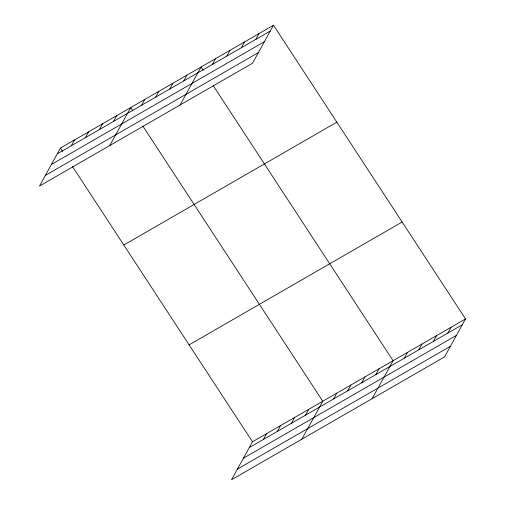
<?xml version="1.0" encoding="UTF-8"?>
<svg xmlns="http://www.w3.org/2000/svg" width="505" height="505" viewBox="0 0 505 505"><rect width="100%" height="100%" fill="white"/><g stroke="black" fill="none" stroke-linecap="round" stroke-linejoin="round"><path stroke-width="0.76" d="M273.483 25.25L60.442 148.085L39.485 186.055L252.525 63.22L273.483 25.25L465.515 318.945L444.558 356.915L231.517 479.75L252.475 441.78L465.515 318.945M71.3 145.775L74.5 139.98M85.364 137.669L88.564 131.868M99.422 129.564L102.622 123.763M113.486 121.453L116.687 115.658M109.787 145.516L130.744 107.552L132.903 110.847M141.608 105.242L144.809 99.441M155.666 97.13L158.867 91.336M169.724 89.025L172.925 83.23M183.788 80.92L186.989 75.119M180.089 104.983L201.047 67.013L203.206 70.309M212.334 64.457L215.534 58.662M226.821 56.105L230.021 50.311M241.308 47.754L244.508 41.953M255.795 39.403L258.996 33.601M263.339 439.47L266.539 433.675M277.397 431.365L280.597 425.57M291.461 423.259L294.661 417.458M305.519 415.148L308.719 409.353M301.82 439.217L322.783 401.248L142.814 126.01M333.641 398.937L336.841 393.136M347.699 390.826L350.899 385.031M361.763 382.721L364.963 376.926M375.821 374.615L379.021 368.814M372.122 398.679L393.086 360.709L213.123 85.478M404.372 358.152L407.573 352.357M418.86 349.801L422.06 344.006M433.347 341.449L436.541 335.655M447.828 333.098L451.028 327.297M57.242 153.88L270.282 31.045M51.384 164.497L264.424 41.663M45.343 175.437L258.383 52.602M123.813 245.007L336.854 122.172M189.104 344.865L402.144 222.023M249.274 447.581L462.315 324.74M243.416 458.193L456.457 335.358M237.375 469.132L450.416 346.297M60.442 148.085L62.601 151.38M72.512 166.549L252.475 441.78"/></g></svg>
